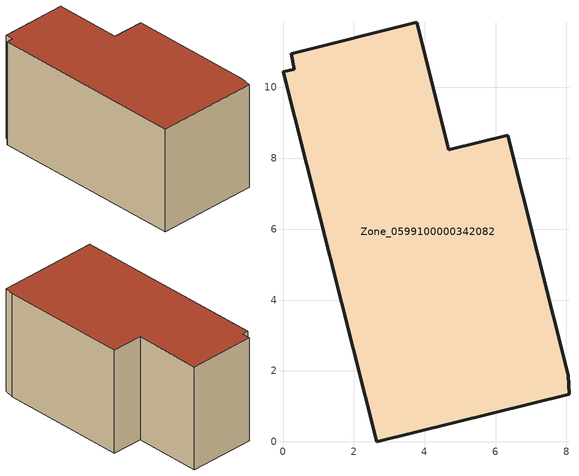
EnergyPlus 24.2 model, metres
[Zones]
Zone_0599100000342082
 floor ground (C_G): 8.05,1.88 8.07,1.34 2.64,0 0,10.44 0.32,10.52 0.23,10.95 3.78,11.84 4.68,8.24 6.35,8.65 z0
 wall outside (C_F): 4.68,8.24 3.78,11.84 0.23,10.95 0.32,10.52 0,10.44 2.64,0 8.07,1.34 8.05,1.88 6.35,8.65 4.68,8.24 z0:5.87
 roof outside (C_R): 8.07,1.34 8.05,1.88 6.35,8.65 4.68,8.24 3.78,11.84 0.23,10.95 0.32,10.52 0,10.44 2.64,0 z5.87
[BUILDING]
Pand.0599100000342082: North Axis=0; Terrain=City; Loads Convergence Tolerance Value=0.04; Temperature Convergence Tolerance Value=0.4; Solar Distribution=FullExterior; Maximum Number of Warmup Days=25; Minimum Number of Warmup Days=1
[Site:Location]
Rotterdam.The.Hague.AP_ZH_NLD Design_Conditions: Latitude=51.96; Longitude=4.45; Time Zone=1; Elevation=-4.5
[SITE:GROUNDTEMPERATURE:BUILDINGSURFACE]
18, 18, 18, 18, 18, 18, 18, 18, 18, 18, 18, 18
[MATERIAL] Thermal Absorptance=0.9; Solar Absorptance=0.7; Visible Absorptance=0.7
Name | Roughness | Thickness | Conductivity | Density | Specific Heat
G.TC.1992-2005 | MediumSmooth | 0.15 | 0.06 | 540 | 1210
F.TC.1992-2005 | Rough | 0.3 | 0.12 | 1920 | 840
R.TC.1992-2005 | MediumRough | 0.2 | 0.08 | 1500 | 1000
[CONSTRUCTION]
C_G: G.TC.1992-2005
C_F: F.TC.1992-2005
C_R: R.TC.1992-2005
[ZONE]
Zone_0599100000342082: Type=1; Multiplier=1; Ceiling Height=Autocalculate; Volume=Autocalculate; Floor Area=autocalculate; Part of Total Floor Area=Yes
[ZONEINFILTRATION:DESIGNFLOWRATE]
Infil_Zone_0599100000342082: Zone or ZoneList or Space or SpaceList=Zone_0599100000342082; Schedule=AlwaysOn; Design Flow Rate Calculation Method=Flow/Area; Flow Rate per Floor Area=0.0015; Constant Term Coefficient=1; Temperature Term Coefficient=0; Velocity Term Coefficient=0; Velocity Squared Term Coefficient=0
[HVACTEMPLATE:ZONE:IDEALLOADSAIRSYSTEM]
Zone_0599100000342082: Maximum Heating Supply Air Temperature=50; Minimum Cooling Supply Air Temperature=13; Maximum Heating Supply Air Humidity Ratio=0.0156; Minimum Cooling Supply Air Humidity Ratio=0.0077; Heating Limit=NoLimit; Cooling Limit=NoLimit; Dehumidification Control Type=ConstantSensibleHeatRatio; Cooling Sensible Heat Ratio=0.7; Dehumidification Setpoint=60; Humidification Control Type=None; Humidification Setpoint=30; Outdoor Air Method=None; Outdoor Air Flow Rate per Person=0.00944; Outdoor Air Flow Rate per Zone Floor Area=0; Outdoor Air Flow Rate per Zone=0; Demand Controlled Ventilation Type=None; Outdoor Air Economizer Type=NoEconomizer; Heat Recovery Type=None; Sensible Heat Recovery Effectiveness=0.7; Latent Heat Recovery Effectiveness=0.65
[ZONECONTROL:THERMOSTAT]
ThermostatControl_Zone_0599100000342082: Zone or ZoneList=Zone_0599100000342082; Control Type Schedule=DualSetpointControlType; Control 1=Thermostat_Zone_0599100000342082; Temperature Difference Between Cutout And Setpoint=0
[THERMOSTATSETPOINT:DUALSETPOINT]
Thermostat_Zone_0599100000342082: Heating Setpoint Temperature Schedule=HeatingSetpoint_Zone_0599100000342082; Cooling Setpoint Temperature Schedule=CoolingSetpoint_Zone_0599100000342082
[SCHEDULE:COMPACT]
HeatingSetpoint_Zone_0599100000342082: Through: 12/31, For: AllDays, Until: 24:00, 21
CoolingSetpoint_Zone_0599100000342082: Through: 12/31, For: AllDays, Until: 24:00, 24
DualSetpointControlType: Through: 12/31, For: AllDays, Until: 24:00, 4
AlwaysOn: Through: 12/31, For: AllDays, Until: 24:00, 1
